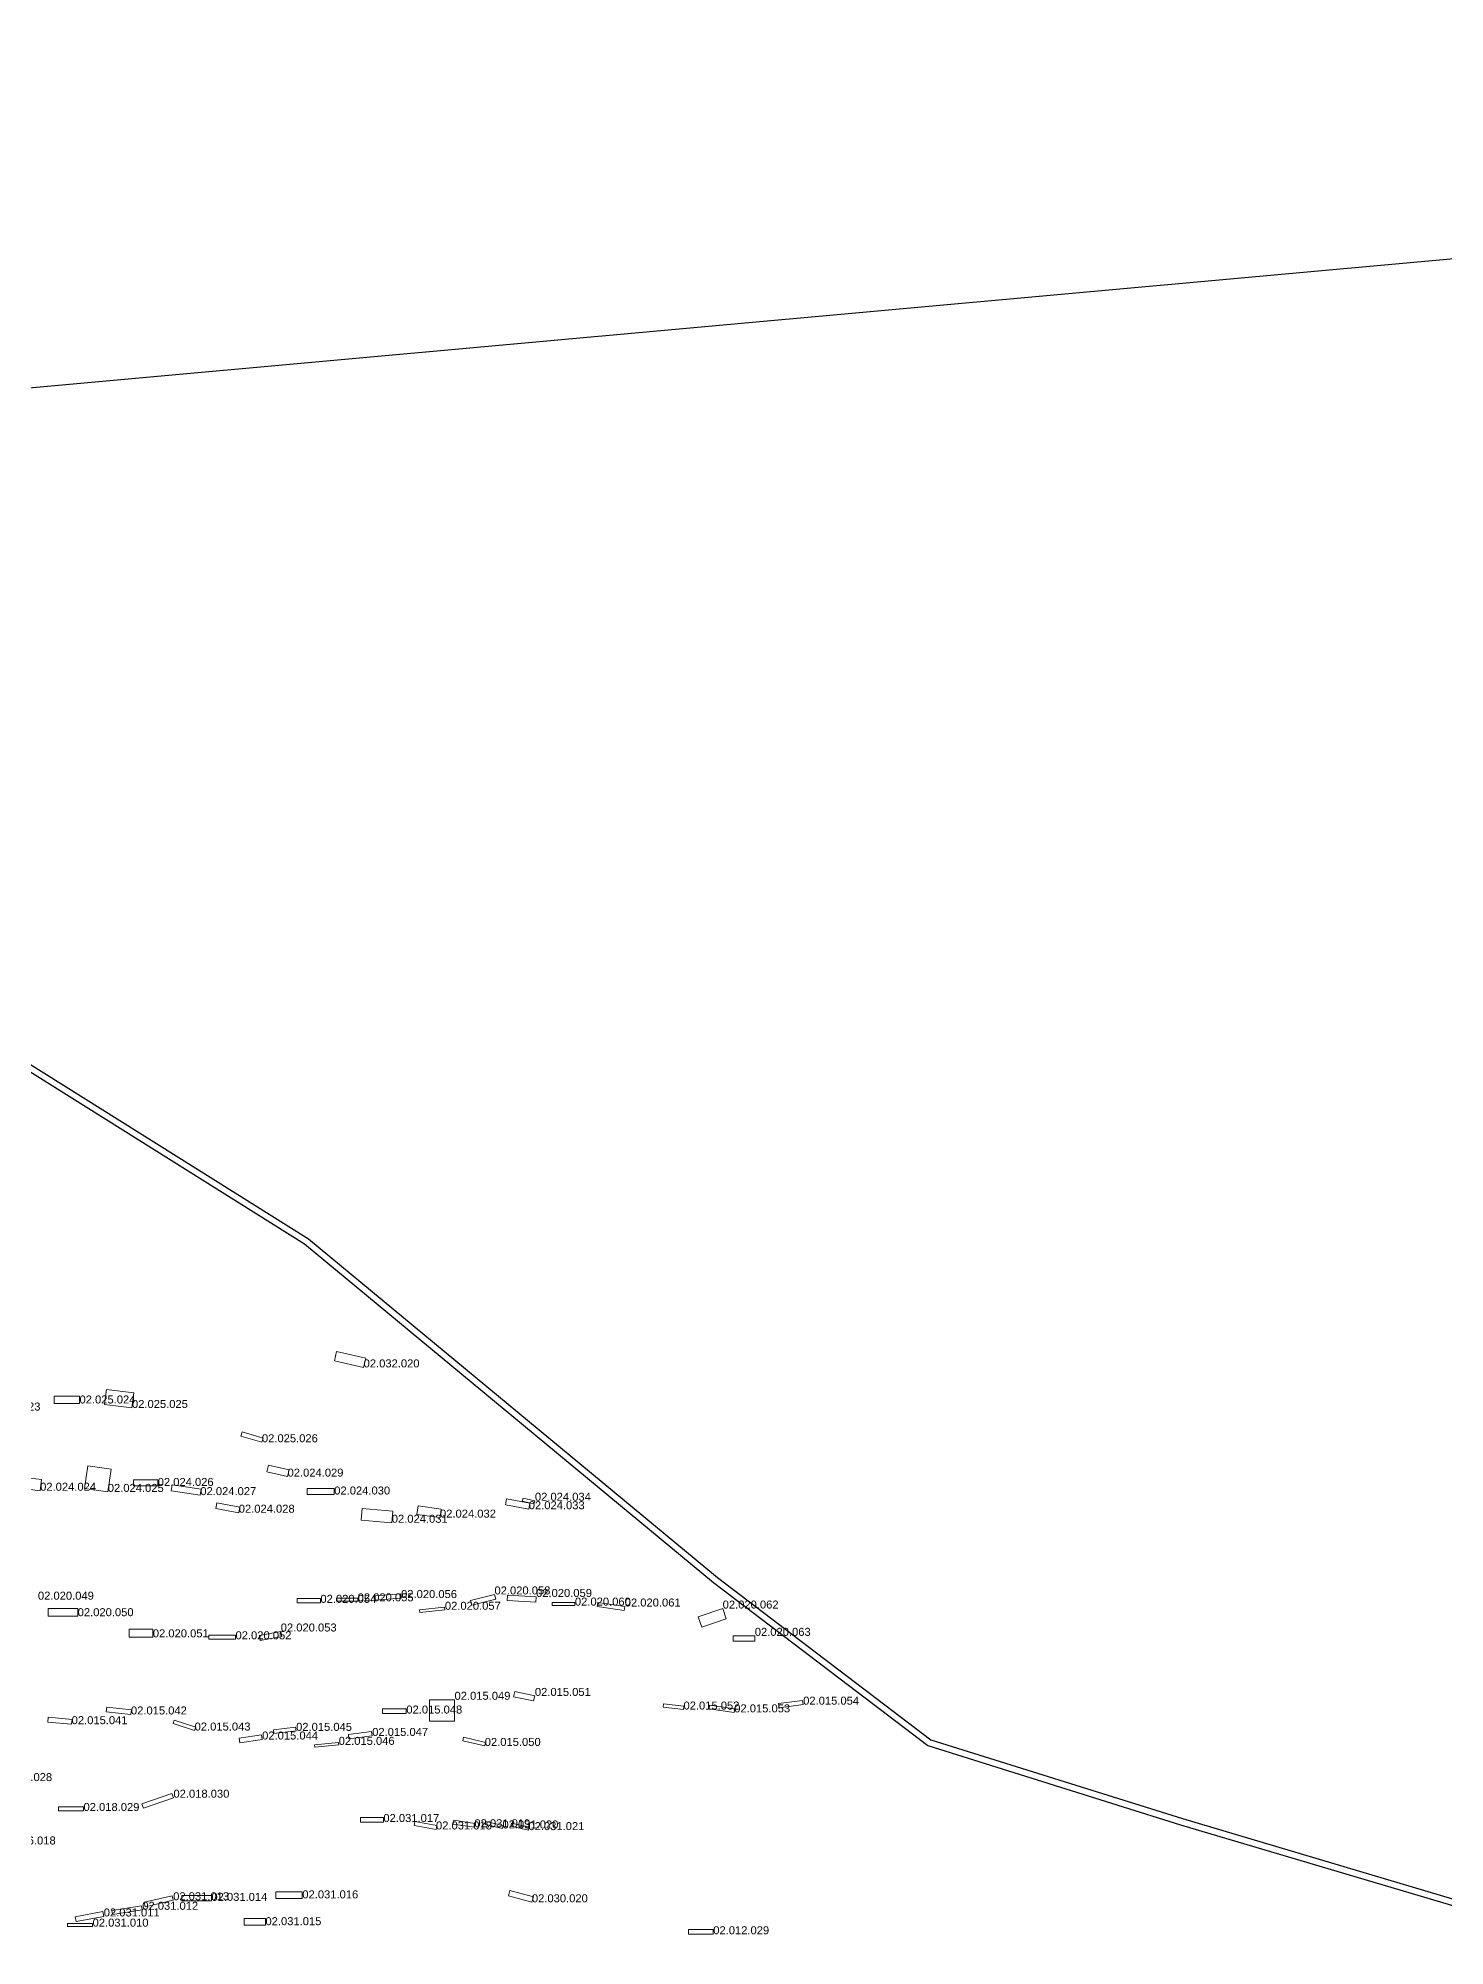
# Model space of a CAD drawing. Header units: millimetres. Extents: x -79 to 120, y 116 to 211.
# Drawn here: x 16.96 to 52.14, y 163.53 to 211.21 of the extents above; entities that cross this region are included whole.
import ezdxf

# ---------------------------------------------------------------- set-up
doc = ezdxf.new("R2010")
doc.units = ezdxf.units.MM
doc.layers.add('Neue Steine', color=10, linetype='Continuous', lineweight=5)
doc.layers.add('Zeichnung Grabsteine', color=250, linetype='Continuous', lineweight=5)
for name, color, linetype in [('Rahmen', 3, 'Continuous'), ('Zeichnung Flaeche', 1, 'Continuous'), ('Zeichnung Grabsteine Text', 250, 'Continuous'), ('Zeichnung Lageplan', 250, 'Continuous')]:
    doc.layers.add(name, color=color, linetype=linetype)
doc.styles.add('Grabsteine', font='arial.ttf', dxfattribs={"height": 0.1})

msp = doc.modelspace()

# ---------------------------------------------------------------- linework, layer by layer
at = {"layer": 'Neue Steine'}
for points in [[(25.156, 178.22), (24.425, 178.386), (24.371, 178.151), (25.103, 177.985)], [(23.238, 175.423), (22.72, 175.541), (22.682, 175.373), (23.2, 175.255)], [(28.156, 166.635), (28.592, 166.533), (28.575, 166.461), (28.139, 166.563)], [(22.908, 164.877), (23.57, 164.877), (23.57, 164.713), (22.908, 164.713)], [(22.119, 164.208), (22.648, 164.208), (22.648, 164.043), (22.119, 164.043)]]:
    msp.add_lwpolyline(points, close=True, dxfattribs=at)
at = {"layer": 'Rahmen'}
msp.add_lwpolyline([(-79.173, 193.77), (113.094, 211.211), (120.019, 134.864), (-72.248, 117.423)], close=True, dxfattribs=at)
at = {"layer": 'Zeichnung Flaeche'}
msp.add_lwpolyline([(-38.077, 164.588), (-24.267, 168.239), (-20.932, 197.002), (-11.476, 196.468), (-2.293, 194.799), (4.08, 193.267), (11.26, 189.101), (16.191, 185.924), (23.721, 181.201), (33.955, 172.732), (39.289, 168.678), (45.578, 166.708), (55.054, 163.893)], dxfattribs=at)
at = {"layer": 'Zeichnung Grabsteine'}
for points in [[(18.672, 177.434), (19.357, 177.348), (19.31, 176.971), (18.625, 177.057)], [(17.361, 177.266), (17.998, 177.266), (17.998, 177.083), (17.361, 177.083)], [(22.067, 176.374), (22.59, 176.219), (22.559, 176.114), (22.036, 176.269)], [(18.202, 175.522), (18.786, 175.438), (18.705, 174.873), (18.121, 174.956)], [(16.623, 175.237), (17.048, 175.182), (17.013, 174.902), (16.588, 174.957)], [(19.349, 175.177), (19.954, 175.177), (19.954, 175.022), (19.349, 175.022)], [(20.312, 175.053), (21.041, 174.945), (21.019, 174.792), (20.29, 174.901)], [(21.428, 174.598), (22.005, 174.495), (21.98, 174.353), (21.403, 174.455)], [(23.693, 174.961), (24.368, 174.961), (24.368, 174.808), (23.693, 174.808)], [(28.678, 174.7), (29.261, 174.588), (29.233, 174.44), (28.649, 174.552)], [(29.092, 174.716), (29.387, 174.652), (29.358, 174.576), (29.064, 174.64)], [(25.064, 174.457), (25.831, 174.395), (25.807, 174.102), (25.04, 174.165)], [(26.465, 174.521), (27.041, 174.443), (27.013, 174.23), (26.436, 174.308)], [(23.445, 172.21), (24.022, 172.21), (24.022, 172.1), (23.445, 172.1)], [(24.423, 172.214), (24.954, 172.214), (24.954, 172.138), (24.423, 172.138)], [(25.389, 172.279), (26.035, 172.329), (26.04, 172.22), (25.394, 172.17)], [(28.375, 172.31), (27.778, 172.159), (27.808, 172.04), (28.406, 172.192)], [(28.703, 172.291), (29.415, 172.247), (29.407, 172.117), (28.695, 172.161)], [(17.21, 171.957), (17.952, 171.957), (17.952, 171.766), (17.21, 171.766)], [(26.5, 171.927), (27.128, 171.996), (27.135, 171.927), (26.508, 171.858)], [(29.818, 172.106), (30.387, 172.106), (30.387, 172.031), (29.818, 172.031)], [(30.961, 172.109), (31.633, 172.008), (31.619, 171.909), (30.946, 172.009)], [(33.473, 171.751), (34.082, 171.957), (34.169, 171.699), (33.56, 171.493)], [(19.242, 171.44), (19.831, 171.44), (19.831, 171.238), (19.242, 171.238)], [(21.233, 171.292), (21.899, 171.292), (21.899, 171.189), (21.233, 171.189)], [(22.496, 171.283), (23.03, 171.384), (23.054, 171.26), (22.519, 171.159)], [(34.346, 171.275), (34.885, 171.275), (34.885, 171.139), (34.346, 171.139)], [(28.85, 169.754), (29.348, 169.647), (29.386, 169.773), (28.888, 169.881)], [(18.68, 169.495), (19.296, 169.429), (19.284, 169.31), (18.667, 169.376)], [(25.575, 169.448), (26.171, 169.448), (26.171, 169.333), (25.575, 169.333)], [(26.748, 169.677), (27.376, 169.677), (27.376, 169.144), (26.748, 169.144)], [(32.602, 169.572), (33.111, 169.516), (33.102, 169.433), (32.593, 169.49)], [(33.755, 169.541), (34.384, 169.449), (34.371, 169.362), (33.742, 169.454)], [(35.482, 169.583), (36.081, 169.662), (36.095, 169.555), (35.496, 169.475)], [(17.214, 169.24), (17.811, 169.187), (17.801, 169.067), (17.203, 169.121)], [(20.364, 169.169), (20.904, 168.995), (20.876, 168.908), (20.336, 169.082)], [(22.845, 168.926), (23.403, 168.991), (23.414, 168.9), (22.856, 168.836)], [(24.722, 168.81), (25.304, 168.881), (25.317, 168.773), (24.735, 168.702)], [(21.987, 168.714), (22.547, 168.8), (22.565, 168.684), (22.005, 168.598)], [(23.877, 168.555), (24.474, 168.612), (24.48, 168.55), (23.883, 168.493)], [(27.603, 168.745), (28.154, 168.613), (28.132, 168.523), (27.582, 168.655)], [(17.472, 167.003), (18.098, 167.003), (18.098, 166.897), (17.472, 166.897)], [(19.596, 166.969), (20.347, 167.229), (20.31, 167.337), (19.559, 167.077)], [(25.028, 166.736), (25.597, 166.736), (25.597, 166.622), (25.028, 166.622)], [(26.382, 166.634), (26.931, 166.537), (26.913, 166.436), (26.364, 166.533)], [(27.36, 166.668), (27.888, 166.586), (27.873, 166.491), (27.345, 166.572)], [(28.805, 166.594), (29.242, 166.491), (29.225, 166.419), (28.788, 166.522)], [(18.804, 164.414), (19.551, 164.529), (19.567, 164.428), (18.82, 164.313)], [(19.637, 164.503), (20.34, 164.666), (20.314, 164.78), (19.611, 164.616)], [(20.558, 164.784), (21.297, 164.784), (21.297, 164.65), (20.558, 164.65)], [(28.76, 164.913), (29.349, 164.754), (29.311, 164.615), (28.723, 164.774)], [(17.696, 164.083), (18.325, 164.083), (18.325, 164.007), (17.696, 164.007)], [(17.888, 164.255), (18.581, 164.385), (18.604, 164.261), (17.911, 164.131)], [(33.231, 163.935), (33.846, 163.933), (33.846, 163.816), (33.231, 163.818)]]:
    msp.add_lwpolyline(points, close=True, dxfattribs=at)
at = {"layer": 'Zeichnung Lageplan'}
for points in [[(-38.077, 164.588), (-24.267, 168.239), (-20.932, 197.002), (-11.476, 196.468), (-2.293, 194.799), (4.08, 193.267), (11.26, 189.101), (16.191, 185.924), (23.721, 181.201), (33.955, 172.732), (39.289, 168.678), (45.578, 166.708), (55.054, 163.893)], [(-38.037, 164.433), (-24.121, 168.113), (-20.79, 196.833), (-11.495, 196.309), (-2.326, 194.642), (4.02, 193.117), (11.176, 188.964), (16.106, 185.789), (23.627, 181.071), (33.855, 172.606), (39.215, 168.533), (45.531, 166.555), (55.008, 163.74)]]:
    msp.add_lwpolyline(points, dxfattribs=at)

# ---------------------------------------------------------------- texts
at = {"layer": 'Zeichnung Grabsteine Text', "style": 'Grabsteine'}
for s, p in [('02.032.020', (25.103, 177.985)), ('02.025.023', (15.623, 176.906)), ('02.025.024', (17.998, 177.083)), ('02.025.025', (19.31, 176.971)), ('02.025.026', (22.559, 176.114)), ('02.024.024', (17.013, 174.902)), ('02.024.025', (18.705, 174.873)), ('02.024.026', (19.954, 175.022)), ('02.024.029', (23.2, 175.255)), ('02.024.030', (24.368, 174.808)), ('02.024.027', (21.019, 174.792)), ('02.024.028', (21.98, 174.353)), ('02.024.033', (29.233, 174.44)), ('02.024.034', (29.387, 174.652)), ('02.024.031', (25.807, 174.102)), ('02.024.032', (27.013, 174.23)), ('02.020.049', (16.958, 172.179)), ('02.020.054', (24.022, 172.1)), ('02.020.055', (24.954, 172.138)), ('02.020.056', (26.04, 172.22)), ('02.020.058', (28.375, 172.31)), ('02.020.059', (29.415, 172.247)), ('02.020.060', (30.387, 172.031)), ('02.020.061', (31.633, 172.008)), ('02.020.062', (34.082, 171.957)), ('02.020.050', (17.952, 171.766)), ('02.020.057', (27.135, 171.927)), ('02.020.051', (19.831, 171.238)), ('02.020.052', (21.899, 171.189)), ('02.020.053', (23.03, 171.384)), ('02.020.063', (34.885, 171.275)), ('02.015.049', (27.376, 169.677)), ('02.015.051', (29.386, 169.773)), ('02.015.054', (36.095, 169.555)), ('02.015.042', (19.284, 169.31)), ('02.015.048', (26.171, 169.333)), ('02.015.052', (33.102, 169.433)), ('02.015.053', (34.371, 169.362)), ('02.015.041', (17.801, 169.067)), ('02.015.043', (20.876, 168.908)), ('02.015.044', (22.565, 168.684)), ('02.015.045', (23.414, 168.9)), ('02.015.047', (25.317, 168.773)), ('02.015.046', (24.48, 168.55)), ('02.015.050', (28.132, 168.523)), ('02.018.028', (15.915, 167.645)), ('02.018.030', (20.347, 167.229)), ('02.018.029', (18.098, 166.897)), ('02.031.017', (25.597, 166.622)), ('02.031.018', (26.913, 166.436)), ('02.031.019', (27.873, 166.491)), ('02.031.020', (28.575, 166.461)), ('02.031.021', (29.225, 166.419)), ('02.016.018', (16.004, 166.06)), ('02.031.012', (19.567, 164.428)), ('02.031.013', (20.34, 164.666)), ('02.031.014', (21.297, 164.65)), ('02.031.016', (23.57, 164.713)), ('02.030.020', (29.311, 164.615)), ('02.031.010', (18.325, 164.007)), ('02.031.011', (18.604, 164.261)), ('02.031.015', (22.648, 164.043)), ('02.012.029', (33.846, 163.816))]:
    msp.add_text(s, height=0.2, dxfattribs=at).set_placement(p)

doc.saveas('drawing.dxf')
